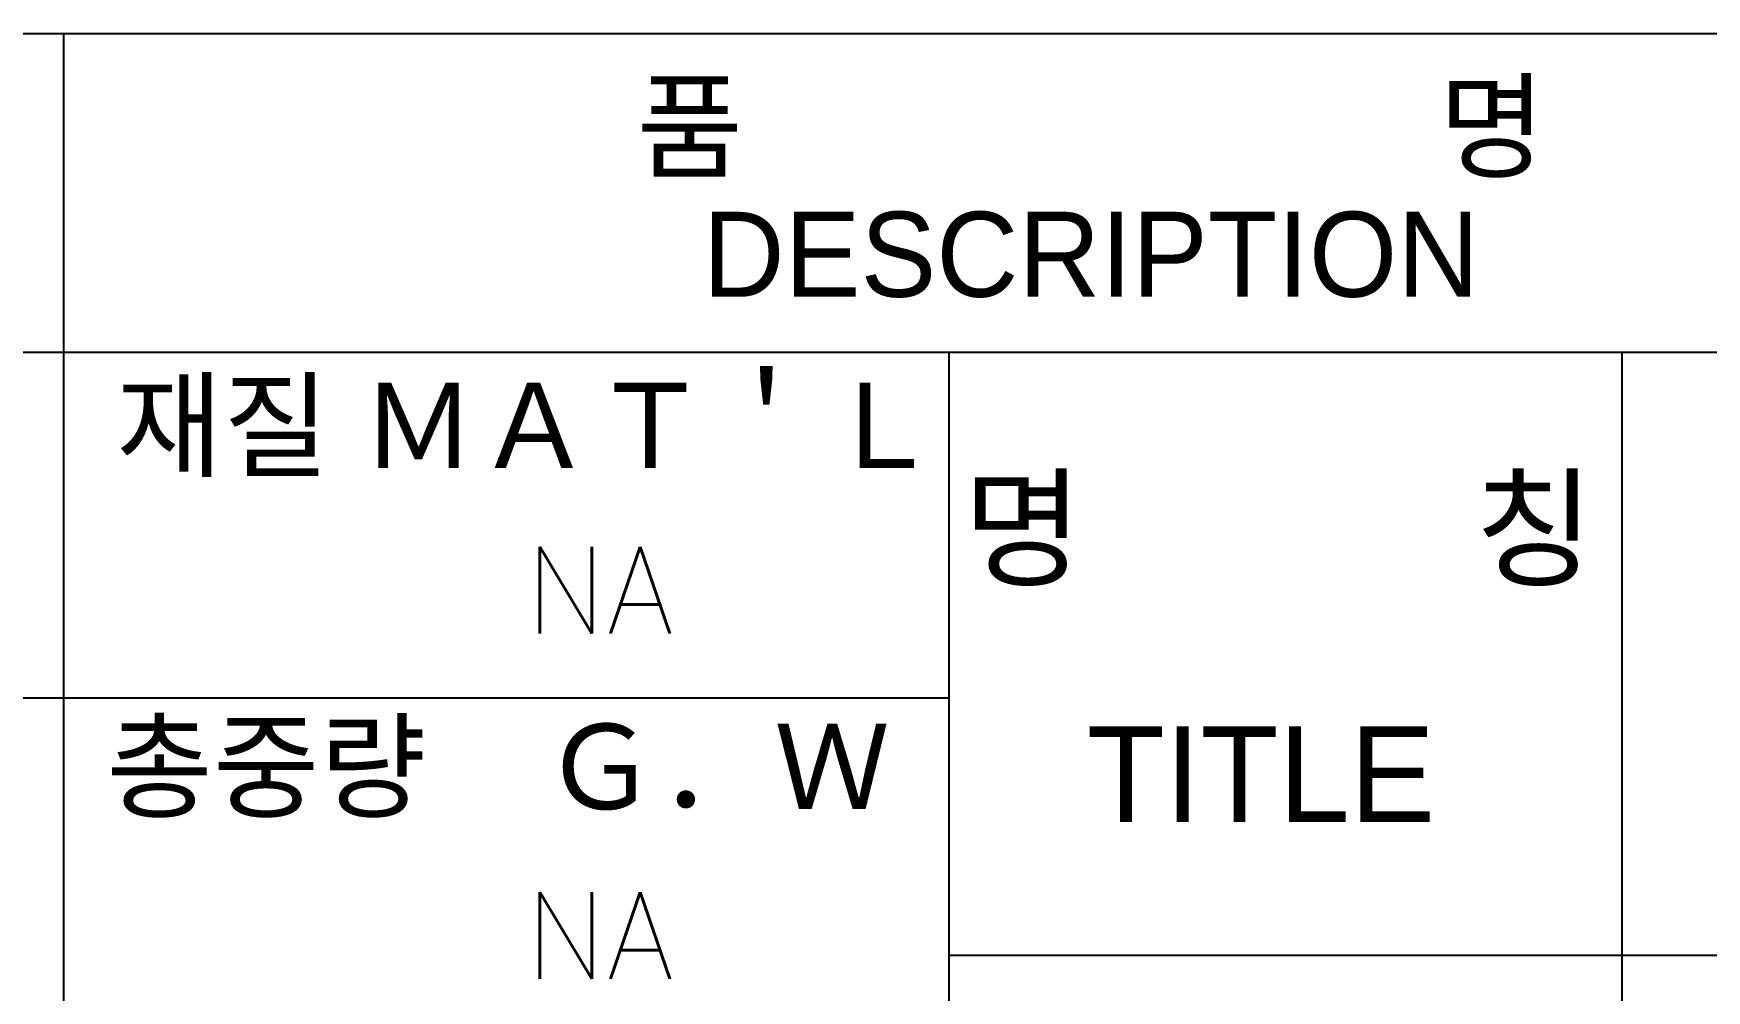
# Model space of a CAD drawing. Header units: millimetres. Extents: x 1063 to 1621, y 404 to 836.
# Drawn here: x 1452.3 to 1499.54, y 447.07 to 474.09 of the extents above; entities that cross this region are included whole.
import ezdxf
from ezdxf.enums import TextEntityAlignment as Align

# ---------------------------------------------------------------- set-up
doc = ezdxf.new("R2010")
doc.units = ezdxf.units.MM
doc.styles.add('ROMANS', font='txt', dxfattribs={"height": 0.2})
doc.styles.get("Standard").update_dxf_attribs({"font": 'txt.shx', "bigfont": 'whgtxt.shx'})

msp = doc.modelspace()

# ---------------------------------------------------------------- linework, layer by layer
at = {"color": 5, "linetype": 'Continuous'}
for p, q in [((1415.157, 474.09), (1593.657, 474.09)), ((1415.157, 465.09), (1593.657, 465.09))]:
    msp.add_line(p, q, dxfattribs=at)
at = {"color": 6, "linetype": 'Continuous'}
for p, q in [((1453.157, 426.09), (1453.157, 474.09)), ((1478.157, 417.09), (1478.157, 465.09)), ((1497.157, 438.423), (1497.157, 465.09)), ((1415.157, 455.34), (1478.157, 455.34)), ((1478.157, 448.073), (1593.657, 448.073))]:
    msp.add_line(p, q, dxfattribs=at)

# ---------------------------------------------------------------- texts
at = {"color": 6}
for p in [(1468.274, 458.375), (1468.274, 448.625)]:
    msp.add_text('NA', height=2.4494, dxfattribs=at).set_placement(p, align=Align.MIDDLE_CENTER)
at = {"color": 4, "attachment_point": 5, "style": 'ROMANS'}
for s, insert, char_height in [('{\\fﾱﾼﾸﾲￃﾼ|b0|i0|c129|p49;품\u3000\u3000\u3000\u3000\u3000\u3000명 }', (1482.157, 471.34), 2.4), ('{\\fﾱﾼﾸﾲￃﾼ|b0|i0|c129|p49;DESCRIPTION }', (1482.157, 467.84), 2.4), ('{\\fGulim|b0|i0|c129|p50;재질 ＭＡＴ＇Ｌ\\fﾱﾼﾸﾲￃﾼ|b0|i0|c129|p49; }', (1466.27, 462.895), 2.4), ('{\\fﾱﾼﾸﾲￃﾼ|b0|i0|c129|p49;명\u3000\u3000\u3000칭 }', (1487.457, 459.981), 2.7), ('{\\fﾱﾼﾸﾲￃﾼ|b0|i0|c129|p49;총중량\u3000Ｇ．Ｗ }', (1465.421, 453.275), 2.4), ('{\\fﾱﾼﾸﾲￃﾼ|b0|i0|c129|p49;TITLE }', (1486.957, 453.181), 2.7)]:
    msp.add_mtext(s, dxfattribs=dict(at, insert=insert, char_height=char_height))

doc.saveas('drawing.dxf')
